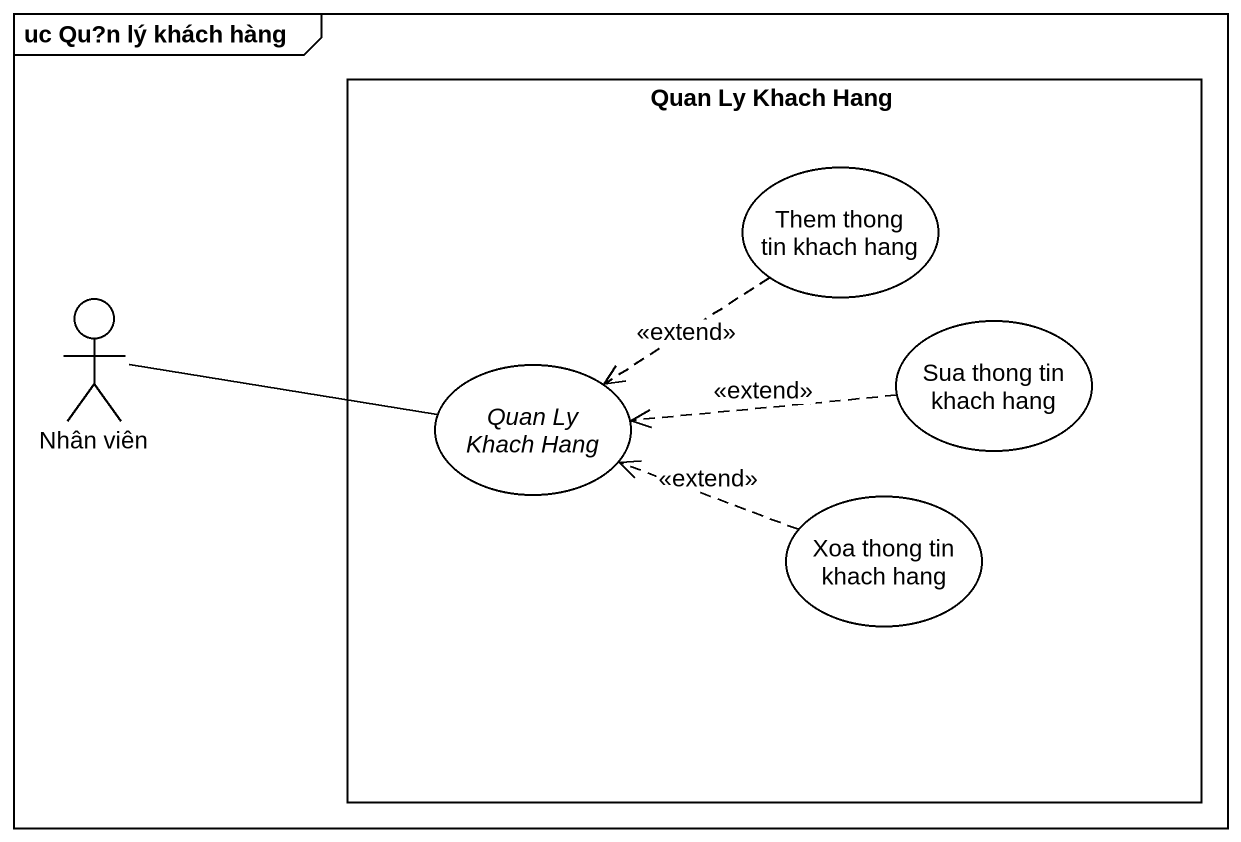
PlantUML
@startuml
mainframe uc Qu?n lý khách hàng
rectangle "Quan Ly Khach Hang" as Quan_Ly_Khach_Hang {
  usecase "Them thong tin khach hang" as Them_thong_tin_khach_hang
  usecase "Quan Ly Khach Hang" as Quan_Ly_Khach_Hang_2
  usecase "Sua thong tin khach hang" as Sua_thong_tin_khach_hang
  usecase "Xoa thong tin khach hang" as Xoa_thong_tin_khach_hang
}
actor "Nhân viên" as Nhân_viên
Them_thong_tin_khach_hang ..> Quan_Ly_Khach_Hang_2 : <<extend>>
Nhân_viên -right- Quan_Ly_Khach_Hang_2
Sua_thong_tin_khach_hang .left.> Quan_Ly_Khach_Hang_2 : <<extend>>
Xoa_thong_tin_khach_hang .left.> Quan_Ly_Khach_Hang_2 : <<extend>>
@enduml
